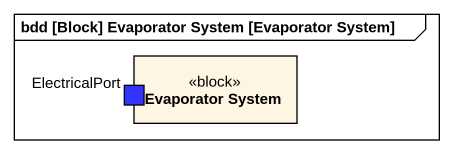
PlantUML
@startuml
mainframe bdd [Block] Evaporator System [Evaporator System]
rectangle "Evaporator System" as Evaporator_System <<block>> {
  port ElectricalPort #3333FF
}
@enduml
